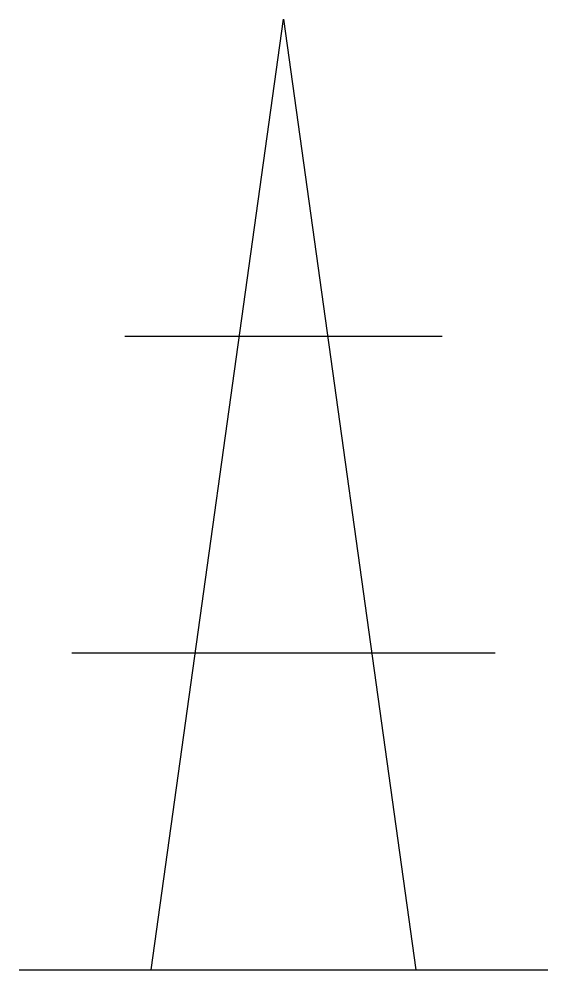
# Model space of a CAD drawing. Extents: x -1 to 1, y 0 to 3.6.
import ezdxf

# ---------------------------------------------------------------- set-up
doc = ezdxf.new("R2010")
doc.units = 0
doc.layers.get('0').update_dxf_attribs({"linetype": 'CONTINUOUS'})

msp = doc.modelspace()

# ---------------------------------------------------------------- linework, layer by layer
at = {"color": 0}
for p, q in [((-0.5, 0), (0, 3.6)), ((0, 3.6), (0.5, 0)), ((-0.6, 2.4), (0.6, 2.4)), ((-0.8, 1.2), (0.8, 1.2)), ((-1, 0), (1, 0))]:
    msp.add_line(p, q, dxfattribs=at)

doc.saveas('drawing.dxf')
